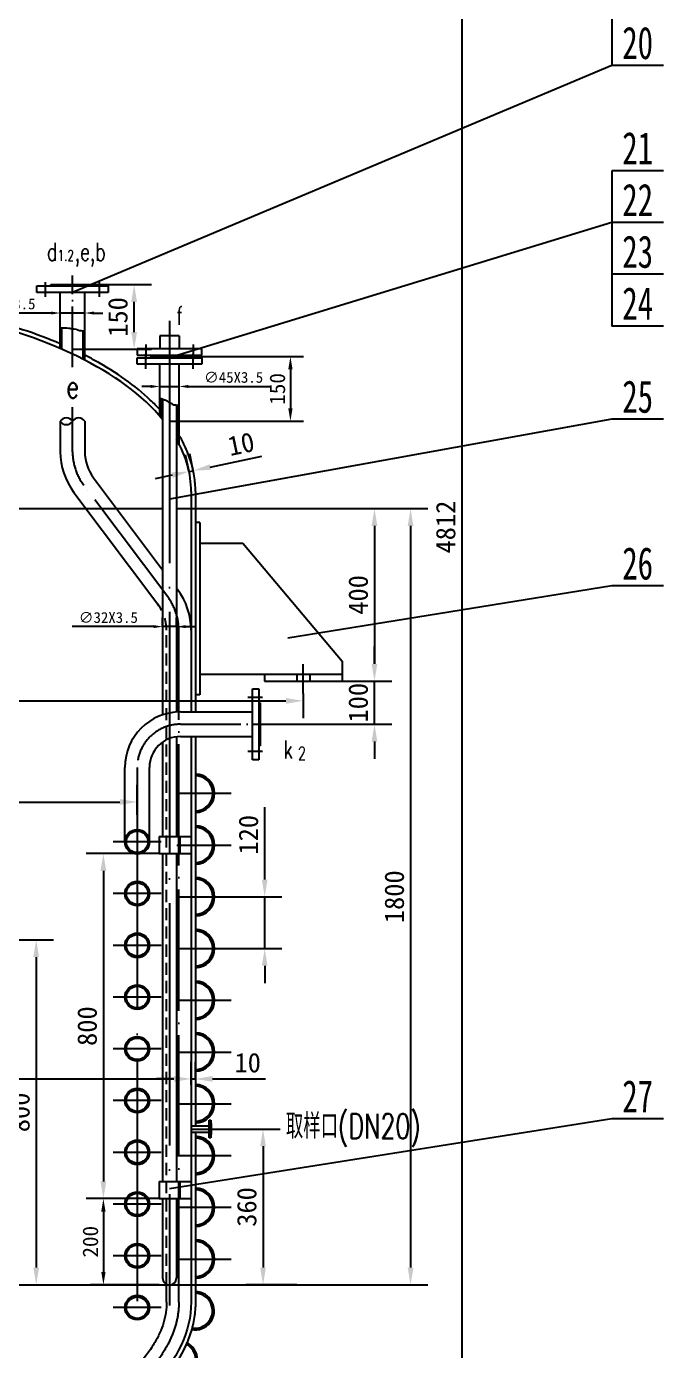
# Model space of a CAD drawing. Extents: x 0 to 8910, y 0 to 12615.
# Drawn here: x 3032 to 4510, y 6808 to 9878 of the extents above; entities that cross this region are included whole.
import ezdxf
from ezdxf.enums import TextEntityAlignment as Align

# ---------------------------------------------------------------- set-up
doc = ezdxf.new("R2010")
doc.units = 0
doc.header["$LTSCALE"] = 450
for name, pattern in [('CENTER1', [0.75, 0.625, -0.0625, 0, -0.0625]), ('CENTER2', [0.375, 0.3125, -0.03125, 0, -0.03125]), ('CENTER3', [0.375, 0.3125, -0.03125, 0, -0.03125]), ('CENTERX2', [1.5, 1.25, -0.125, 0, -0.125]), ('HIDDEN3', [0.09375, 0.0625, -0.03125])]:
    doc.linetypes.add(name, pattern=pattern)
doc.layers.get('0').update_dxf_attribs({"linetype": 'CONTINUOUS'})
doc.layers.get('DEFPOINTS').update_dxf_attribs({"linetype": 'CONTINUOUS'})
for name, color, linetype in [('A', 2, 'CONTINUOUS'), ('B', 7, 'CONTINUOUS'), ('C', 1, 'CENTERX2'), ('C1', 1, 'CENTER1'), ('C2', 1, 'CENTER2'), ('C3', 1, 'CENTER3'), ('E3', 3, 'HIDDEN3')]:
    doc.layers.add(name, color=color, linetype=linetype)
doc.styles.add('GB', font='ROMANS.SHX', dxfattribs={"bigfont": 'hzdx.shx'})
doc.styles.add('HZ', font='ROMANS.SHX', dxfattribs={"width": 0.7, "bigfont": 'hztxt.shx'})
doc.dimstyles.new('STANDARD_WS$0', dxfattribs={"dimtxt": 2.5, "dimasz": 2.5, "dimexe": 1.25, "dimexo": 0.625, "dimtad": 1, "dimdec": 4, "dimdsep": 46, "dimtxsty": 'Standard', "dimcen": 2.5, "dimadec": 0, "dimazin": 0, "dimtfac": 1, "dimtdec": 4, "dimtmove": 0, "dimatfit": 0, "dimfxl": 0, "dimtolj": 1, "dimtzin": 0, "dimarcsym": 0})

# ---------------------------------------------------------------- blocks, each defined once
blk = doc.blocks.new('*D0')
at = {"color": 0, "linetype": 'ByBlock'}
for p, q in [((1956, 7568.8), (1956, 7622.6)), ((3706, 7568.8), (3706, 7622.6)), ((1996, 7582.6), (3666, 7582.6))]:
    blk.add_line(p, q, dxfattribs=at)
for points in [[(1996, 7589.3), (1996, 7575.9), (1956, 7582.6)], [(3666, 7589.3), (3666, 7575.9), (3706, 7582.6)]]:
    blk.add_solid(points, dxfattribs=at)
at = {"layer": 'DEFPOINTS', "color": 0, "linetype": 'ByBlock'}
for p in [(1956, 7568.8), (3706, 7582.6), (3706, 7568.8)]:
    blk.add_point(p, dxfattribs=at)
at = {"color": 0, "linetype": 'ByBlock', "insert": (3007.7, 7620.1), "char_height": 45, "attachment_point": 5}
blk.add_mtext('\\A1;∅1750', dxfattribs=at)
blk = doc.blocks.new('*D1')
at = {"color": 0, "linetype": 'ByBlock'}
for p, q in [((3934.9, 7860.7), (4473.9, 7860.7)), ((4433.9, 7820.7), (4433.9, 6100.7)), ((3934.9, 6060.7), (4473.9, 6060.7))]:
    blk.add_line(p, q, dxfattribs=at)
for points in [[(4427.2, 7820.7), (4440.6, 7820.7), (4433.9, 7860.7)], [(4427.2, 6100.7), (4440.6, 6100.7), (4433.9, 6060.7)]]:
    blk.add_solid(points, dxfattribs=at)
at = {"layer": 'DEFPOINTS', "color": 0, "linetype": 'ByBlock'}
for p in [(3934.9, 7860.7), (3934.9, 6060.7), (4433.9, 6060.7)]:
    blk.add_point(p, dxfattribs=at)
at = {"color": 0, "linetype": 'ByBlock', "insert": (4396.4, 6960.7), "char_height": 45, "attachment_point": 5, "rotation": 90}
blk.add_mtext('\\A1;1800', dxfattribs=at)
blk = doc.blocks.new('A$C38DF3C4D')
at = {"layer": 'A'}
for p, q in [((0, 400), (0, 0)), ((10, 400), (0, 400)), ((10, 400), (10, 0)), ((10, 352), (110, 352)), ((110, 352), (340, 78)), ((340, 78), (340, 32)), ((10, 48), (340, 48)), ((160, 48), (160, 32)), ((160, 32), (340, 32)), ((235, 48), (235, 32)), ((265, 48), (265, 32)), ((10, 0), (0, 0))]:
    blk.add_line(p, q, dxfattribs=at)
at = {"layer": 'C2'}
blk.add_line((250, 3.1), (250, 71.7), dxfattribs=at)
blk = doc.blocks.new('*D5')
at = {"color": 0, "linetype": 'ByBlock'}
for p, q in [((3934.9, 7569), (4390.2, 7569)), ((4350.2, 7529), (4350.2, 7209)), ((4274.9, 7169), (4390.2, 7169))]:
    blk.add_line(p, q, dxfattribs=at)
for points in [[(4343.5, 7529), (4356.9, 7529), (4350.2, 7569)], [(4343.5, 7209), (4356.9, 7209), (4350.2, 7169)]]:
    blk.add_solid(points, dxfattribs=at)
at = {"layer": 'DEFPOINTS', "color": 0, "linetype": 'ByBlock'}
for p in [(3934.9, 7569), (4274.9, 7169), (4350.2, 7169)]:
    blk.add_point(p, dxfattribs=at)
at = {"color": 0, "linetype": 'ByBlock', "insert": (4312.7, 7369), "char_height": 45, "attachment_point": 5, "rotation": 90}
blk.add_mtext('\\A1;400', dxfattribs=at)
blk = doc.blocks.new('*D7')
at = {"color": 0, "linetype": 'ByBlock'}
for p, q in [((1696, 8015.1), (1696, 7958.3)), ((3966, 8015.1), (3966, 7958.3)), ((1736, 7998.3), (3926, 7998.3))]:
    blk.add_line(p, q, dxfattribs=at)
for points in [[(1736, 8004.9), (1736, 7991.6), (1696, 7998.3)], [(3926, 8004.9), (3926, 7991.6), (3966, 7998.3)]]:
    blk.add_solid(points, dxfattribs=at)
at = {"layer": 'DEFPOINTS', "color": 0, "linetype": 'ByBlock'}
for p in [(1696, 8015.1), (3966, 8015.1), (3966, 7998.3)]:
    blk.add_point(p, dxfattribs=at)
at = {"color": 0, "linetype": 'ByBlock', "insert": (3030.5, 8035.8), "char_height": 45, "attachment_point": 5}
blk.add_mtext('\\A1;∅2270', dxfattribs=at)
blk = doc.blocks.new('*D16')
at = {"color": 0, "linetype": 'ByBlock'}
for p, q in [((3110.6, 8885.3), (3110.6, 8906.3)), ((3167.6, 8885.3), (3167.6, 8906.3)), ((3089.6, 8885.3), (2900.6, 8885.3)), ((3167.6, 8885.3), (3110.6, 8885.3)), ((3188.6, 8885.3), (3209.6, 8885.3))]:
    blk.add_line(p, q, dxfattribs=at)
for points in [[(3089.6, 8888.8), (3089.6, 8881.8), (3110.6, 8885.3)], [(3188.6, 8888.8), (3188.6, 8881.8), (3167.6, 8885.3)]]:
    blk.add_solid(points, dxfattribs=at)
at = {"layer": 'DEFPOINTS', "color": 0, "linetype": 'ByBlock'}
for p in [(3110.6, 8885.3), (3167.6, 8885.3), (3167.6, 8885.3)]:
    blk.add_point(p, dxfattribs=at)
at = {"color": 0, "linetype": 'ByBlock', "insert": (2984.6, 8906.3), "char_height": 25.2, "attachment_point": 5}
blk.add_mtext('\\A1;∅57X3.5', dxfattribs=at)
blk = doc.blocks.new('*D20')
at = {"color": 0, "linetype": 'ByBlock'}
for p, q in [((3324.8, 7444), (3411.7, 7444)), ((3371.7, 7404), (3371.7, 6684)), ((3324.8, 6644), (3411.7, 6644))]:
    blk.add_line(p, q, dxfattribs=at)
for points in [[(3365, 7404), (3378.4, 7404), (3371.7, 7444)], [(3365, 6684), (3378.4, 6684), (3371.7, 6644)]]:
    blk.add_solid(points, dxfattribs=at)
at = {"layer": 'DEFPOINTS', "color": 0, "linetype": 'ByBlock'}
for p in [(3324.8, 7444), (3324.8, 6644), (3371.7, 6644)]:
    blk.add_point(p, dxfattribs=at)
at = {"color": 0, "linetype": 'ByBlock', "insert": (3334.2, 7044), "char_height": 45, "attachment_point": 5, "rotation": 90}
blk.add_mtext('\\A1;800', dxfattribs=at)
blk = doc.blocks.new('*D23')
at = {"color": 0, "linetype": 'ByBlock'}
for p, q in [((2081, 7733.6), (2081, 7803.7)), ((3581, 7733.6), (3581, 7803.7)), ((2121, 7763.7), (3541, 7763.7))]:
    blk.add_line(p, q, dxfattribs=at)
for points in [[(2121, 7770.4), (2121, 7757.1), (2081, 7763.7)], [(3541, 7770.4), (3541, 7757.1), (3581, 7763.7)]]:
    blk.add_solid(points, dxfattribs=at)
at = {"layer": 'DEFPOINTS', "color": 0, "linetype": 'ByBlock'}
for p in [(3581, 7763.7), (2081, 7733.6), (3581, 7733.6)]:
    blk.add_point(p, dxfattribs=at)
at = {"color": 0, "linetype": 'ByBlock', "insert": (3013.6, 7801.2), "char_height": 45, "attachment_point": 5}
blk.add_mtext('\\A1;∅1500', dxfattribs=at)
blk = doc.blocks.new('*D26')
at = {"color": 0, "linetype": 'ByBlock'}
for p, q in [((3706, 7121.5), (3706, 7161.5)), ((3716, 7121.5), (3716, 7161.5)), ((3666, 7121.5), (3626, 7121.5)), ((3706, 7121.5), (3716, 7121.5)), ((3756, 7121.5), (3878.5, 7121.5))]:
    blk.add_line(p, q, dxfattribs=at)
for points in [[(3666, 7128.2), (3666, 7114.9), (3706, 7121.5)], [(3756, 7128.2), (3756, 7114.9), (3716, 7121.5)]]:
    blk.add_solid(points, dxfattribs=at)
at = {"layer": 'DEFPOINTS', "color": 0, "linetype": 'ByBlock'}
for p in [(3706, 7121.5), (3716, 7121.5), (3716, 7121.5)]:
    blk.add_point(p, dxfattribs=at)
at = {"color": 0, "linetype": 'ByBlock', "insert": (3837.3, 7159), "char_height": 45, "attachment_point": 5}
blk.add_mtext('\\A1;10', dxfattribs=at)
blk = doc.blocks.new('*D27')
at = {"color": 0, "linetype": 'ByBlock'}
for p, q in [((2637.2, 10807.4), (4082.3, 10807.4)), ((4042.3, 10767.4), (4042.3, 6035)), ((2929.1, 5995), (4082.3, 5995))]:
    blk.add_line(p, q, dxfattribs=at)
for points in [[(4035.6, 10767.4), (4049, 10767.4), (4042.3, 10807.4)], [(4035.6, 6035), (4049, 6035), (4042.3, 5995)]]:
    blk.add_solid(points, dxfattribs=at)
at = {"layer": 'DEFPOINTS', "color": 0, "linetype": 'ByBlock'}
for p in [(2637.2, 10807.4), (2929.1, 5995), (4042.3, 5995)]:
    blk.add_point(p, dxfattribs=at)
at = {"color": 0, "linetype": 'ByBlock', "insert": (4004.8, 8401.2), "char_height": 45, "attachment_point": 5, "rotation": 90}
blk.add_mtext('\\A1;4812', dxfattribs=at)
blk = doc.blocks.new('*D32')
at = {"color": 0, "linetype": 'ByBlock'}
for p, q in [((3584.8, 7584), (3584.8, 7751.5)), ((3507.2, 7544), (3624.8, 7544)), ((3584.8, 7424), (3584.8, 7544)), ((3507.2, 7424), (3624.8, 7424)), ((3584.8, 7384), (3584.8, 7344))]:
    blk.add_line(p, q, dxfattribs=at)
for points in [[(3578.1, 7584), (3591.5, 7584), (3584.8, 7544)], [(3578.1, 7384), (3591.5, 7384), (3584.8, 7424)]]:
    blk.add_solid(points, dxfattribs=at)
at = {"layer": 'DEFPOINTS', "color": 0, "linetype": 'ByBlock'}
for p in [(3507.2, 7544), (3584.8, 7544), (3507.2, 7424)]:
    blk.add_point(p, dxfattribs=at)
at = {"color": 0, "linetype": 'ByBlock', "insert": (3547.3, 7687.7), "char_height": 45, "attachment_point": 5, "rotation": 90}
blk.add_mtext('\\A1;120', dxfattribs=at)
blk = doc.blocks.new('*D35')
at = {"color": 0, "linetype": 'ByBlock'}
for p, q in [((-1126, 8102), (-1126, 8123)), ((-1094, 8102), (-1094, 8123)), ((-1147, 8102), (-1336, 8102)), ((-1094, 8102), (-1126, 8102)), ((-1073, 8102), (-1052, 8102))]:
    blk.add_line(p, q, dxfattribs=at)
for points in [[(-1147, 8105.5), (-1147, 8098.5), (-1126, 8102)], [(-1073, 8105.5), (-1073, 8098.5), (-1094, 8102)]]:
    blk.add_solid(points, dxfattribs=at)
at = {"layer": 'DEFPOINTS', "color": 0, "linetype": 'ByBlock'}
for p in [(-1126, 8102), (-1126, 8102), (-1094, 8102)]:
    blk.add_point(p, dxfattribs=at)
at = {"color": 0, "linetype": 'ByBlock', "insert": (-1252, 8123), "char_height": 25.2, "attachment_point": 5}
blk.add_mtext('\\A1;∅32X3.5', dxfattribs=at)
blk = doc.blocks.new('*D36')
at = {"color": 0, "linetype": 'ByBlock'}
for p, q in [((3340.1, 6844), (3180.7, 6844)), ((3210.7, 6814), (3210.7, 6674)), ((3340.1, 6644), (3180.7, 6644))]:
    blk.add_line(p, q, dxfattribs=at)
for points in [[(3205.7, 6814), (3215.7, 6814), (3210.7, 6844)], [(3205.7, 6674), (3215.7, 6674), (3210.7, 6644)]]:
    blk.add_solid(points, dxfattribs=at)
at = {"layer": 'DEFPOINTS', "color": 0, "linetype": 'ByBlock'}
for p in [(3340.1, 6844), (3210.7, 6644), (3340.1, 6644)]:
    blk.add_point(p, dxfattribs=at)
at = {"color": 0, "linetype": 'ByBlock', "insert": (3180.7, 6744), "char_height": 36, "attachment_point": 5, "rotation": 90}
blk.add_mtext('\\A1;200', dxfattribs=at)
blk = doc.blocks.new('*D37')
at = {"color": 0, "linetype": 'ByBlock'}
for p, q in [((-1110, 8646.2), (-799.7, 8646.2)), ((-829.7, 8616.2), (-829.7, 8526.2)), ((-1110, 8496.2), (-799.7, 8496.2))]:
    blk.add_line(p, q, dxfattribs=at)
for points in [[(-834.7, 8616.2), (-824.7, 8616.2), (-829.7, 8646.2)], [(-834.7, 8526.2), (-824.7, 8526.2), (-829.7, 8496.2)]]:
    blk.add_solid(points, dxfattribs=at)
at = {"layer": 'DEFPOINTS', "color": 0, "linetype": 'ByBlock'}
for p in [(-1110, 8646.2), (-1110, 8496.2), (-829.7, 8496.2)]:
    blk.add_point(p, dxfattribs=at)
at = {"color": 0, "linetype": 'ByBlock', "insert": (-859.7, 8571.2), "char_height": 36, "attachment_point": 5, "rotation": 90}
blk.add_mtext('\\A1;150', dxfattribs=at)
blk = doc.blocks.new('*D38')
at = {"color": 0, "linetype": 'ByBlock'}
for p, q in [((-1132.5, 8576.8), (-1132.5, 8597.8)), ((-1087.5, 8576.8), (-1087.5, 8597.8)), ((-1153.5, 8576.8), (-1174.5, 8576.8)), ((-1132.5, 8576.8), (-1087.5, 8576.8)), ((-1066.5, 8576.8), (-877.5, 8576.8))]:
    blk.add_line(p, q, dxfattribs=at)
for points in [[(-1153.5, 8580.3), (-1153.5, 8573.3), (-1132.5, 8576.8)], [(-1066.5, 8580.3), (-1066.5, 8573.3), (-1087.5, 8576.8)]]:
    blk.add_solid(points, dxfattribs=at)
at = {"layer": 'DEFPOINTS', "color": 0, "linetype": 'ByBlock'}
for p in [(-1132.5, 8576.8), (-1087.5, 8576.8), (-1087.5, 8576.8)]:
    blk.add_point(p, dxfattribs=at)
at = {"color": 0, "linetype": 'ByBlock', "insert": (-961.5, 8597.8), "char_height": 25.2, "attachment_point": 5}
blk.add_mtext('\\A1;∅45X3.5', dxfattribs=at)
blk = doc.blocks.new('*D39')
at = {"color": 0, "linetype": 'ByBlock'}
for p, q in [((3340.1, 7644), (3170.7, 7644)), ((3210.7, 7604), (3210.7, 6884)), ((3340.1, 6844), (3170.7, 6844))]:
    blk.add_line(p, q, dxfattribs=at)
for points in [[(3204, 7604), (3217.3, 7604), (3210.7, 7644)], [(3204, 6884), (3217.3, 6884), (3210.7, 6844)]]:
    blk.add_solid(points, dxfattribs=at)
at = {"layer": 'DEFPOINTS', "color": 0, "linetype": 'ByBlock'}
for p in [(3340.1, 7644), (3210.7, 6844), (3340.1, 6844)]:
    blk.add_point(p, dxfattribs=at)
at = {"color": 0, "linetype": 'ByBlock', "insert": (3173.2, 7244), "char_height": 45, "attachment_point": 5, "rotation": 90}
blk.add_mtext('\\A1;800', dxfattribs=at)
blk = doc.blocks.new('*D40')
at = {"color": 0, "linetype": 'ByBlock'}
for p, q in [((3139.1, 8963.5), (3322, 8963.5)), ((3282, 8853.5), (3282, 8923.5)), ((3139.1, 8813.5), (3322, 8813.5))]:
    blk.add_line(p, q, dxfattribs=at)
for points in [[(3275.3, 8923.5), (3288.7, 8923.5), (3282, 8963.5)], [(3275.3, 8853.5), (3288.7, 8853.5), (3282, 8813.5)]]:
    blk.add_solid(points, dxfattribs=at)
at = {"layer": 'DEFPOINTS', "color": 0, "linetype": 'ByBlock'}
for p in [(3139.1, 8963.5), (3282, 8963.5), (3139.1, 8813.5)]:
    blk.add_point(p, dxfattribs=at)
at = {"color": 0, "linetype": 'ByBlock', "insert": (3244.5, 8888.5), "char_height": 45, "attachment_point": 5, "rotation": 90}
blk.add_mtext('\\A1;150', dxfattribs=at)
blk = doc.blocks.new('*D41')
at = {"color": 0, "linetype": 'ByBlock'}
for p, q in [((3409.3, 8530), (3401, 8569.1)), ((3419.1, 8532), (3410.8, 8571.2)), ((3458.2, 8540.3), (3578.1, 8565.6)), ((3370.2, 8521.7), (3331, 8513.4)), ((3409.3, 8530), (3419.1, 8532))]:
    blk.add_line(p, q, dxfattribs=at)
for points in [[(3456.8, 8546.8), (3459.6, 8533.8), (3419.1, 8532)], [(3368.8, 8528.2), (3371.5, 8515.2), (3409.3, 8530)]]:
    blk.add_solid(points, dxfattribs=at)
at = {"layer": 'DEFPOINTS', "color": 0, "linetype": 'ByBlock'}
for p in [(3409.3, 8530), (3419.1, 8532), (3419.1, 8532)]:
    blk.add_point(p, dxfattribs=at)
at = {"color": 0, "linetype": 'ByBlock', "insert": (3530, 8593.8), "char_height": 45, "attachment_point": 5, "rotation": 11.9341}
blk.add_mtext('\\A1;10', dxfattribs=at)
blk = doc.blocks.new('*D43')
at = {"color": 0, "linetype": 'ByBlock'}
for p, q in [((3839.4, 8084), (3839.4, 8124)), ((3764.1, 8044), (3879.4, 8044)), ((3839.4, 7944), (3839.4, 8044)), ((3595.3, 7944), (3879.4, 7944)), ((3839.4, 7904), (3839.4, 7864))]:
    blk.add_line(p, q, dxfattribs=at)
for points in [[(3832.8, 8084), (3846.1, 8084), (3839.4, 8044)], [(3832.8, 7904), (3846.1, 7904), (3839.4, 7944)]]:
    blk.add_solid(points, dxfattribs=at)
at = {"layer": 'DEFPOINTS', "color": 0, "linetype": 'ByBlock'}
for p in [(3764.1, 8044), (3839.4, 8044), (3595.3, 7944)]:
    blk.add_point(p, dxfattribs=at)
at = {"color": 0, "linetype": 'ByBlock', "insert": (3801.9, 7994), "char_height": 45, "attachment_point": 5, "rotation": 90}
blk.add_mtext('\\A1;100', dxfattribs=at)
blk = doc.blocks.new('*D45')
at = {"layer": 'B', "color": 0, "lineweight": -2}
for p, q in [((3443.9, 7005.4), (3620.9, 7005.4)), ((3580.9, 6965.4), (3580.9, 6684)), ((3659.6, 6644), (3540.9, 6644))]:
    blk.add_line(p, q, dxfattribs=at)
at = {"layer": 'B', "color": 0}
for points in [[(3574.3, 6965.4), (3587.6, 6965.4), (3580.9, 7005.4)], [(3574.3, 6684), (3587.6, 6684), (3580.9, 6644)]]:
    blk.add_solid(points, dxfattribs=at)
at = {"layer": 'DEFPOINTS', "color": 0}
for p in [(3443.9, 7005.4), (3580.9, 6644), (3659.6, 6644)]:
    blk.add_point(p, dxfattribs=at)
at = {"layer": 'B', "color": 0, "insert": (3543.4, 6824.7), "char_height": 45, "attachment_point": 5, "rotation": 90}
blk.add_mtext('\\A1;360', dxfattribs=at)

msp = doc.modelspace()

# ---------------------------------------------------------------- linework, layer by layer
at = {"layer": 'A'}
for p, q in [((3056.63824, 9261.42993), (3056.63824, 9276.42993)), ((3056.63824, 9276.42993), (3221.63824, 9276.42993)), ((3089.13824, 9276.42993), (3089.13824, 9279.42993)), ((3089.13824, 9279.42993), (3189.13824, 9279.42993)), ((3189.13824, 9279.42993), (3189.13824, 9276.42993)), ((3221.63824, 9276.42993), (3221.63824, 9261.42993)), ((3221.63824, 9261.42993), (3056.63824, 9261.42993)), ((3110.63824, 9131.23629), (3110.63824, 9261.42993)), ((3167.63824, 9104.33597), (3167.63824, 9261.42993)), ((3114.13824, 9129.71876), (3114.13824, 9179.46056)), ((3164.13824, 9106.13233), (3164.13824, 9172.40745)), ((3341.63824, 9160.58034), (3341.63824, 9130.58034)), ((3386.63824, 9160.58034), (3341.63824, 9160.58034)), ((3386.63824, 9160.58034), (3386.63824, 9130.58034)), ((3439.13824, 9130.58034), (3289.13824, 9130.58034)), ((3289.13824, 9130.58034), (3289.13824, 9115.58034)), ((3439.13824, 9115.58034), (3439.13824, 9130.58034)), ((3289.13824, 9115.58034), (3439.13824, 9115.58034)), ((3289.13824, 9109.58034), (3439.13824, 9109.58034)), ((3289.13824, 9094.58034), (3289.13824, 9109.58034)), ((3439.13824, 9094.58034), (3289.13824, 9094.58034)), ((3321.63824, 9115.58034), (3321.63824, 9112.58034)), ((3321.63824, 9112.58034), (3406.63824, 9112.58034)), ((3321.63824, 9112.58034), (3406.63824, 9112.58034)), ((3321.63824, 9109.58034), (3321.63824, 9112.58034)), ((3341.63824, 8974.31551), (3341.63824, 9094.58034)), ((3386.63824, 8908.76792), (3386.63824, 9094.58034)), ((3406.63824, 9112.58034), (3406.63824, 9115.58034)), ((3406.63824, 9112.58034), (3406.63824, 9109.58034)), ((3439.13824, 9109.58034), (3439.13824, 9094.58034)), ((3345.13824, 8970.2319), (3345.13824, 9015.48949)), ((3348.13824, 9014.12016), (3348.13824, 8281.72973)), ((3380.13824, 9000.16206), (3380.13824, 8288.13055)), ((3383.13824, 8915.36816), (3383.13824, 8999.8791)), ((3110.63824, 8962.64093), (3110.63824, 8891.79971)), ((3167.63824, 8962.64093), (3167.63824, 8891.79971)), ((3187.71441, 8831.69829), (3348.13824, 8618.36411)), ((3142.15783, 8797.44048), (3337.06208, 8538.25369)), ((3414.13824, 8799.94611), (3414.13824, 8288.44611)), ((3424.13824, 8799.94611), (3424.13824, 8288.44611)), ((2579.13824, 8759.94611), (3348.13824, 8759.94611)), ((3380.13824, 8759.94611), (3424.13824, 8759.94611)), ((3380.13824, 8575.81), (3382.61866, 8572.5115)), ((3556.13824, 8177.44611), (3556.13824, 8342.44611)), ((3556.13824, 8342.44611), (3571.13824, 8342.44611)), ((3571.13824, 8342.44611), (3571.13824, 8177.44611)), ((3571.13824, 8309.94611), (3574.13824, 8309.94611)), ((3574.13824, 8309.94611), (3574.13824, 8209.94611)), ((3389.13824, 8288.44611), (3556.13824, 8288.44611)), ((3380.13824, 8230.87741), (3380.13824, 7999.94611)), ((3389.13824, 8231.44611), (3556.13824, 8231.44611)), ((3414.13824, 8231.44611), (3414.13824, 6919.94611)), ((3424.13824, 8231.44611), (3424.13824, 7328.46946)), ((3348.13824, 8218.52298), (3348.13824, 7999.94611)), ((3574.13824, 8209.94611), (3571.13824, 8209.94611)), ((3571.13824, 8177.44611), (3556.13824, 8177.44611)), ((3260.63824, 7987.25287), (3260.63824, 8159.94611)), ((3317.63824, 7987.25287), (3317.63824, 8159.94611)), ((3340.13824, 7999.94611), (3414.13824, 7999.94611)), ((3340.13824, 7999.94611), (3340.13824, 7959.94611)), ((3388.13824, 7999.94611), (3388.13824, 7959.94611)), ((3340.13824, 7959.94611), (3414.13824, 7959.94611)), ((3348.13824, 7959.94611), (3348.13824, 7199.94611)), ((3380.13824, 7959.94611), (3380.13824, 7199.94611)), ((3456.17783, 7341.96946), (3459.92783, 7341.96946)), ((3456.17783, 7300.71946), (3456.17783, 7341.96946)), ((3459.92783, 7341.96946), (3459.92783, 7300.71946)), ((3414.42783, 7328.46946), (3456.17783, 7328.46946)), ((3414.42783, 7314.21946), (3456.17783, 7314.21946)), ((3424.13824, 7314.21946), (3424.13824, 6919.94611)), ((3459.92783, 7333.84446), (3460.67783, 7333.84446)), ((3460.67783, 7308.84446), (3459.92783, 7308.84446)), ((3460.67783, 7333.84446), (3460.67783, 7308.84446)), ((3459.92783, 7300.71946), (3456.17783, 7300.71946)), ((3340.13824, 7199.94611), (3414.13824, 7199.94611)), ((3340.13824, 7199.94611), (3340.13824, 7159.94611)), ((3388.13824, 7199.94611), (3388.13824, 7159.94611)), ((3340.13824, 7159.94611), (3414.13824, 7159.94611)), ((3348.13824, 7159.94611), (3348.13824, 6975.94611)), ((3380.13824, 7159.94611), (3380.13824, 6975.94611)), ((2964.13824, 6959.94611), (3424.13824, 6959.94611)), ((3357.13824, 6919.94611), (3357.13824, 6961.55861))]:
    msp.add_line(p, q, dxfattribs=at)
for centre, radius in [((3289.13824, 7987.25287), 28.5), ((3289.13824, 7987.25287), 25), ((3289.13824, 7867.25287), 28.5), ((3289.13824, 7867.25287), 25), ((3289.13824, 7747.25287), 28.5), ((3289.13824, 7747.25287), 25), ((3289.13824, 7627.25287), 28.5), ((3289.13824, 7627.25287), 25), ((3289.13824, 7507.25287), 28.5), ((3289.13824, 7507.25287), 25), ((3289.13824, 7387.25287), 28.5), ((3289.13824, 7387.25287), 25), ((3289.13824, 7267.25287), 28.5), ((3289.13824, 7267.25287), 25), ((3289.13824, 7147.25287), 28.5), ((3289.13824, 7147.25287), 25), ((3289.13824, 7027.25287), 28.5), ((3289.13824, 7027.25287), 25), ((3289.13824, 6907.25287), 28.5), ((3289.13824, 6907.25287), 25)]:
    msp.add_circle(centre, radius, dxfattribs=at)
for centre, radius, start, end in [((3124.88824, 8953.53262), 16.91224, 32.58588027, 147.41411973), ((3153.38824, 8953.53262), 16.91224, 32.58588027, 147.41411973), ((3124.88824, 8971.74924), 16.91224, 212.58588027, 327.41411973), ((3267.63824, 8891.79971), 157, 180, 216.9425708), ((3267.63824, 8891.79971), 100, 180, 216.9425708), ((3257.13824, 8478.15227), 157, 0, 36.9425708), ((3257.13824, 8478.15227), 100, 26.90152192, 36.9425708), ((3389.13824, 8159.94611), 128.5, 90, 180), ((3389.13824, 8159.94611), 71.5, 90, 180), ((3424.13824, 8099.94611), 44.5, 270, 90), ((3424.13824, 8099.94611), 40.5, 270, 90), ((3424.13824, 7979.94611), 44.5, 270, 90), ((3424.13824, 7979.94611), 40.5, 270, 90), ((3424.13824, 7859.94611), 44.5, 270, 90), ((3424.13824, 7859.94611), 40.5, 270, 90), ((3424.13824, 7739.94611), 44.5, 270, 90), ((3424.13824, 7739.94611), 40.5, 270, 90), ((3424.13824, 7619.94611), 44.5, 270, 90), ((3424.13824, 7619.94611), 40.5, 270, 90), ((3424.13824, 7499.94611), 44.5, 270, 90), ((3424.13824, 7499.94611), 40.5, 270, 90), ((3424.13824, 7379.94611), 44.5, 270, 90), ((3424.13824, 7379.94611), 40.5, 270, 90), ((3424.13824, 7259.94611), 44.5, 270, 90), ((3424.13824, 7259.94611), 40.5, 270, 90), ((3424.13824, 7139.94611), 44.5, 270, 90), ((3424.13824, 7139.94611), 40.5, 270, 90), ((3424.13824, 7019.94611), 44.5, 270, 90), ((3424.13824, 7019.94611), 40.5, 270, 90), ((3364.13824, 6975.94611), 16, 180, 0), ((3423.26355, 6899.9493), 44.5, 259.56381558, 88.87371438), ((3423.26355, 6899.9493), 40.5, 260.04293051, 88.76245977), ((3384.2272, 6786.47611), 44.5, 234.70204994, 62.71947783), ((3384.2272, 6786.47611), 40.5, 235.02483939, 62.31900464)]:
    msp.add_arc(centre, radius, start, end, dxfattribs=at)
for start_param, end_param in [(3.5324797595, 4.3463235159), (3.1415926536, 3.4212761521)]:
    msp.add_ellipse((2539.13824, 8799.94611), major_axis=(-875, 0), ratio=0.5, start_param=start_param, end_param=end_param, dxfattribs=at)
at = {"layer": 'A', "extrusion": (0, 0, -1)}
msp.add_ellipse((2539.13824, 6919.94611), major_axis=(-875, 0), ratio=0.5, start_param=3.1415926536, end_param=4.9683165315, dxfattribs=at)
at = {"layer": 'A'}
for points, knots in [([(3110.63824, 9142.11646), (3082.92214, 9153.92757), (3053.77223, 9164.86949), (2992.56211, 9185.018), (2960.46357, 9194.19445), (2895.47335, 9210.15919), (2862.65481, 9217.02296), (2829.13825, 9222.87081)], [4.00656329853, 4.00656329853, 4.00656329853, 4.00656329853, 4.13017383853, 4.13017383853, 4.25572827822, 4.25572827822, 4.37665286668, 4.37665286668, 4.37665286668, 4.37665286668]), ([(3341.63824, 8989.3198), (3334.68113, 8996.89322), (3327.31197, 9004.35846), (3302.05876, 9028.23965), (3282.54875, 9044.17549), (3239.79168, 9074.6389), (3216.54446, 9089.16642), (3183.78308, 9107.1976), (3175.79063, 9111.42577), (3167.63824, 9115.57192)], [3.57216556445, 3.57216556445, 3.57216556445, 3.57216556445, 3.62795607979, 3.62795607979, 3.75351051947, 3.75351051947, 3.87906495916, 3.87906495916, 3.91847150194, 3.91847150194, 3.91847150194, 3.91847150194]), ([(3424.13824, 8799.94611), (3424.13824, 8811.90488), (3423.19944, 8823.86349), (3419.45656, 8847.67939), (3416.65269, 8859.53646), (3409.21396, 8883.05663), (3404.57935, 8894.71969), (3395.31931, 8914.03616), (3391.17777, 8921.76362), (3386.63824, 8929.41834)], [3.14159265359, 3.14159265359, 3.14159265359, 3.14159265359, 3.22001083586, 3.22001083586, 3.29842901814, 3.29842901814, 3.37684720041, 3.37684720041, 3.42984655948, 3.42984655948, 3.42984655948, 3.42984655948]), ([(3424.13824, 6919.94611), (3424.13824, 6907.98733), (3423.19944, 6896.02873), (3419.45656, 6872.21282), (3416.65269, 6860.35575), (3409.21396, 6836.83559), (3404.57935, 6825.17252), (3390.20689, 6795.19152), (3379.07548, 6777.08856), (3352.48546, 6741.85382), (3337.02696, 6724.72092), (3302.05876, 6691.65257), (3282.54875, 6675.71672), (3239.79168, 6645.25331), (3216.54446, 6630.72579), (3166.67404, 6603.27817), (3140.05087, 6590.35823), (3083.83866, 6566.30902), (3054.24977, 6555.17992), (2992.56211, 6534.87422), (2960.46357, 6525.69777), (2894.25258, 6509.43315), (2860.14039, 6502.34508), (2790.43048, 6490.3633), (2754.83306, 6485.46965), (2682.7051, 6477.95043), (2646.17487, 6475.32491), (2572.74881, 6472.38168), (2535.8533, 6472.06399), (2462.27014, 6473.74127), (2425.58281, 6475.73622), (2365.20395, 6480.953), (2341.29479, 6483.53582), (2317.63824, 6486.61149)], [3.1415926536, 3.1415926536, 3.1415926536, 3.1415926536, 3.2200108359, 3.2200108359, 3.2984290181, 3.2984290181, 3.3768472004, 3.3768472004, 3.5024016401, 3.5024016401, 3.6279560798, 3.6279560798, 3.7535105194, 3.7535105194, 3.8790649591, 3.8790649591, 4.0046193988, 4.0046193988, 4.1301738385, 4.1301738385, 4.2557282782, 4.2557282782, 4.3812827178, 4.3812827178, 4.5068371575, 4.5068371575, 4.6323915972, 4.6323915972, 4.7579460369, 4.7579460369, 4.8835004765, 4.8835004765, 4.9667938164, 4.9667938164, 4.9667938164, 4.9667938164]), ([(3357.13824, 6919.94611), (3357.13824, 6912.04105), (3356.56187, 6904.14169), (3354.22781, 6888.24906), (3352.47035, 6880.25532), (3347.71005, 6864.13236), (3344.7056, 6855.99909), (3337.37154, 6839.5888), (3333.0419, 6831.3133), (3322.99211, 6814.66511), (3317.27073, 6806.29109), (3303.92621, 6788.90298), (3296.1899, 6779.88536), (3279.0679, 6761.9402), (3269.6823, 6753.01445), (3249.29019, 6735.36569), (3238.28678, 6726.64556), (3214.71827, 6709.51715), (3202.15631, 6701.11005), (3175.55378, 6684.70725), (3161.51358, 6676.71061), (3125.11032, 6657.5634), (3101.93948, 6646.7015), (3052.95817, 6626.28829), (3027.14876, 6616.73613), (2973.27659, 6599.12788), (2945.21729, 6591.07083), (2887.26358, 6576.60178), (2857.371, 6570.18765), (2796.19384, 6559.11687), (2764.90744, 6554.4582), (2719.66643, 6549.12794), (2706.09309, 6547.70426), (2692.45299, 6546.44784)], [3.1415926536, 3.1415926536, 3.1415926536, 3.1415926536, 3.214874124, 3.214874124, 3.2881555944, 3.2881555944, 3.3614370648, 3.3614370648, 3.4347185351, 3.4347185351, 3.5080000055, 3.5080000055, 3.586735555, 3.586735555, 3.6654711046, 3.6654711046, 3.7442066541, 3.7442066541, 3.8229422036, 3.8229422036, 3.9016777531, 3.9016777531, 4.017536868, 4.017536868, 4.1333959829, 4.1333959829, 4.2492550978, 4.2492550978, 4.3651142127, 4.3651142127, 4.4809733276, 4.4809733276, 4.5301902965, 4.5301902965, 4.5301902965, 4.5301902965])]:
    msp.add_open_spline(points, degree=3, knots=knots, dxfattribs=at)
at = {"layer": 'B'}
for p, q in [((4389.85745, 9907.46245), (4389.85745, 9787.46245)), ((4389.85745, 9787.46245), (3139.13824, 9261.42993)), ((4509.85745, 9787.46245), (4389.85745, 9787.46245)), ((4509.85745, 9543.32653), (4389.85745, 9543.32653)), ((4389.85745, 9543.32653), (4389.85745, 9423.32653)), ((4389.85745, 9423.32653), (3364.13824, 9109.58034)), ((4389.85745, 9423.32653), (4389.85745, 9303.32653)), ((4509.85745, 9423.32653), (4389.85745, 9423.32653)), ((4509.85745, 9303.32653), (4389.85745, 9303.32653)), ((4389.85745, 9303.32653), (4389.85745, 9183.32653)), ((4509.85745, 9183.32653), (4389.85745, 9183.32653)), ((3110.63824, 9178.65021), (3111.71264, 9178.65021)), ((3111.71264, 9178.65021), (3113.33497, 9179.46056)), ((3113.33497, 9179.46056), (3125.50243, 9179.46056)), ((3125.50243, 9179.46056), (3130.36942, 9178.65021)), ((3130.36942, 9178.65021), (3133.61408, 9178.65021)), ((3133.61408, 9178.65021), (3134.42525, 9177.83986)), ((3134.42525, 9177.83986), (3139.29223, 9177.83986)), ((3139.29223, 9177.83986), (3140.10339, 9177.02951)), ((3140.10339, 9177.02951), (3142.53689, 9177.02951)), ((3142.53689, 9177.02951), (3147.40388, 9176.21915)), ((3147.40388, 9176.21915), (3148.21504, 9176.21915)), ((3148.21504, 9176.21915), (3149.0262, 9175.4088)), ((3149.0262, 9175.4088), (3149.83737, 9175.4088)), ((3149.83737, 9175.4088), (3150.64854, 9174.59845)), ((3150.64854, 9174.59845), (3152.27086, 9174.59845)), ((3152.27086, 9174.59845), (3153.08202, 9173.7881)), ((3153.08202, 9173.7881), (3153.89319, 9173.7881)), ((3153.89319, 9173.7881), (3154.70436, 9172.97775)), ((3154.70436, 9172.97775), (3159.57134, 9172.97775)), ((3159.57134, 9172.97775), (3166.06066, 9172.16739)), ((3166.06066, 9172.16739), (3167.63824, 9172.16739)), ((3341.63824, 9016.29985), (3342.15218, 9016.29985)), ((3342.15218, 9016.29985), (3342.96335, 9015.48949)), ((3342.96335, 9015.48949), (3345.39683, 9015.48949)), ((3345.39683, 9015.48949), (3346.208, 9014.67914)), ((3346.208, 9014.67914), (3347.01917, 9014.67914)), ((3347.01917, 9014.67914), (3348.64149, 9013.86879)), ((3348.64149, 9013.86879), (3350.26382, 9013.86879)), ((3350.26382, 9013.86879), (3351.07499, 9013.05844)), ((3351.07499, 9013.05844), (3352.69731, 9012.24809)), ((3352.69731, 9012.24809), (3353.50848, 9012.24809)), ((3353.50848, 9012.24809), (3355.13081, 9011.43773)), ((3355.13081, 9011.43773), (3355.94197, 9010.62738)), ((3355.94197, 9010.62738), (3356.75314, 9010.62738)), ((3356.75314, 9010.62738), (3358.37547, 9009.81703)), ((3358.37547, 9009.81703), (3359.18663, 9009.00667)), ((3359.18663, 9009.00667), (3359.9978, 9008.19633)), ((3359.9978, 9008.19633), (3360.80896, 9007.38597)), ((3360.80896, 9007.38597), (3362.43129, 9007.38597)), ((3362.43129, 9007.38597), (3364.05362, 9006.57562)), ((3364.05362, 9006.57562), (3365.67595, 9004.95491)), ((3365.67595, 9004.95491), (3366.48711, 9004.14456)), ((3366.48711, 9004.14456), (3368.10944, 9004.14456)), ((3368.10944, 9004.14456), (3369.73177, 9003.33421)), ((3369.73177, 9003.33421), (3370.54294, 9002.52386)), ((3370.54294, 9002.52386), (3373.78759, 9000.90315)), ((3373.78759, 9000.90315), (3378.65458, 9000.90315)), ((3378.65458, 9000.90315), (3380.2769, 9000.0928)), ((3380.2769, 9000.0928), (3382.7104, 9000.0928)), ((3382.7104, 9000.0928), (3384.33272, 8999.28245)), ((3384.33272, 8999.28245), (3386.63824, 8999.28245)), ((4389.85745, 8967.33237), (3364.13824, 8781.75072)), ((4509.85745, 8967.33237), (4389.85745, 8967.33237)), ((4389.85745, 8580.54247), (3638.62211, 8459.6229)), ((4509.85745, 8580.54247), (4389.85745, 8580.54247)), ((4389.85745, 7344.71684), (3364.13824, 7182.78542)), ((4509.85745, 7344.71684), (4389.85745, 7344.71684))]:
    msp.add_line(p, q, dxfattribs=at)
at = {"layer": 'C'}
for p, q in [((3364.13824, 9195.63631), (3364.13824, 6912.47559)), ((3289.13824, 8159.94611), (3289.13824, 6817.90679))]:
    msp.add_line(p, q, dxfattribs=at)
msp.add_open_spline([(3385.63824, 6919.94611), (3385.63824, 6907.9116), (3384.49871, 6895.87597), (3379.91132, 6871.77497), (3376.46189, 6859.70835), (3367.18956, 6835.57171), (3361.36512, 6823.50208), (3347.29437, 6799.45765), (3339.04748, 6787.48392), (3320.13378, 6763.7752), (3309.46709, 6752.04107), (3285.77095, 6728.96976), (3272.74184, 6717.63302), (3244.42396, 6695.50935), (3229.13551, 6684.72257), (3196.43701, 6663.83809), (3179.0272, 6653.74041), (3142.25053, 6634.35759), (3122.88382, 6625.07244), (3082.37867, 6607.42258), (3061.24032, 6599.05786), (3009.17974, 6580.39777), (2977.55852, 6570.55426), (2911.91531, 6552.98363), (2877.89368, 6545.25645), (2808.05582, 6532.06979), (2772.23994, 6526.61027), (2702.69214, 6518.44456), (2669.05931, 6515.53632), (2635.1918, 6513.63437)], degree=3, knots=[3.1415926536, 3.1415926536, 3.1415926536, 3.1415926536, 3.2364770545, 3.2364770545, 3.3313614555, 3.3313614555, 3.4262458565, 3.4262458565, 3.5211302574, 3.5211302574, 3.6160146584, 3.6160146584, 3.7108990593, 3.7108990593, 3.8057834603, 3.8057834603, 3.9006678612, 3.9006678612, 3.9955522622, 3.9955522622, 4.0904366631, 4.0904366631, 4.220872702, 4.220872702, 4.3513087408, 4.3513087408, 4.4817447797, 4.4817447797, 4.6005544415, 4.6005544415, 4.6005544415, 4.6005544415], dxfattribs=at)
at = {"layer": 'C1'}
for p, q in [((3139.13824, 8891.79971), (3139.13824, 8995.46278)), ((3359.84037, 8555.3826), (3164.93612, 8814.56938)), ((3385.63824, 6919.94611), (3385.63824, 8478.15227)), ((3344.56332, 7987.25287), (3233.71316, 7987.25287)), ((3344.56332, 7867.25287), (3233.71316, 7867.25287)), ((3344.56332, 7747.25287), (3233.71316, 7747.25287)), ((3344.56332, 7627.25287), (3233.71316, 7627.25287)), ((3344.56332, 7507.25287), (3233.71316, 7507.25287)), ((3344.56332, 7387.25287), (3233.71316, 7387.25287)), ((3344.56332, 7267.25287), (3233.71316, 7267.25287)), ((3344.56332, 7147.25287), (3233.71316, 7147.25287)), ((3344.56332, 7027.25287), (3233.71316, 7027.25287)), ((3344.56332, 6907.25287), (3233.71316, 6907.25287))]:
    msp.add_line(p, q, dxfattribs=at)
for centre, start, end in [((3267.63824, 8891.79971), 180, 216.9425708), ((3257.13824, 8478.15227), 0, 36.9425708)]:
    msp.add_arc(centre, 128.5, start, end, dxfattribs=at)
at = {"layer": 'C2'}
for p, q in [((3380.91637, 8099.94611), (3507.18316, 8099.94611)), ((3380.91637, 7979.94611), (3507.18316, 7979.94611)), ((3380.91637, 7859.94611), (3507.18316, 7859.94611)), ((3380.91637, 7739.94611), (3507.18316, 7739.94611)), ((3380.91637, 7619.94611), (3507.18316, 7619.94611)), ((3380.91637, 7499.94611), (3507.18316, 7499.94611)), ((3380.91637, 7379.94611), (3507.18316, 7379.94611)), ((3380.91637, 7259.94611), (3507.18316, 7259.94611)), ((3380.91637, 7139.94611), (3507.18316, 7139.94611)), ((3380.91637, 7019.94611), (3507.18316, 7019.94611))]:
    msp.add_line(p, q, dxfattribs=at)
at = {"layer": 'C3'}
for p, q in [((3076.63824, 9251.24291), (3076.63824, 9284.82019)), ((3139.13824, 9088.122), (3139.13824, 9300.5907)), ((3201.63824, 9251.24291), (3201.63824, 9284.82019)), ((3309.13824, 9140.82806), (3309.13824, 9106.13793)), ((3309.13824, 9084.33262), (3309.13824, 9119.02276)), ((3419.13824, 9140.82806), (3419.13824, 9106.13793)), ((3419.13824, 9084.33262), (3419.13824, 9119.02276)), ((3545.95122, 8322.44611), (3579.5285, 8322.44611)), ((3389.13824, 8259.94611), (3595.29902, 8259.94611)), ((3545.95122, 8197.44611), (3579.5285, 8197.44611)), ((3414.42783, 7321.34446), (3465.96802, 7321.34446)), ((3453.63107, 7336.96946), (3462.02539, 7336.96946)), ((3453.63107, 7305.71946), (3462.02539, 7305.71946))]:
    msp.add_line(p, q, dxfattribs=at)
msp.add_arc((3389.13824, 8159.94611), 100, 90, 180, dxfattribs=at)
at = {"layer": 'E3'}
msp.add_line((3357.13824, 6961.55861), (3357.13824, 8478.15227), dxfattribs=at)
msp.add_arc((3257.13824, 8478.15227), 100, 0, 24.49464847, dxfattribs=at)

# ---------------------------------------------------------------- block references
at = {"layer": 'A'}
msp.add_blockref('A$C38DF3C4D', (3424.13824, 8327.94611), dxfattribs=at)

# ---------------------------------------------------------------- texts
at = {"layer": 'A', "width": 0.7}
for s, p in [('20', (4449.85745, 9802.46245)), ('21', (4449.85745, 9558.32653)), ('22', (4449.85745, 9438.32653)), ('23', (4449.85745, 9318.32653)), ('24', (4449.85745, 9198.32653)), ('25', (4449.85745, 8982.33237)), ('26', (4449.85745, 8595.54247)), ('27', (4449.85745, 7359.71684))]:
    msp.add_text(s, height=75, dxfattribs=at).set_placement(p, align=Align.CENTER)
at = {"layer": 'B', "style": 'GB', "width": 0.7}
for s, height, p in [('d  ,e,b', 42, (3147.96719, 9334.54421)), ('1.2', 25, (3123.51393, 9334.54421)), ('f', 42, (3387.8371, 9186.43959)), ('e', 52.5, (3139.34581, 9016.39319)), ('k', 42, (3639.61691, 8180.25949)), ('2', 30, (3671.21948, 8177.76879))]:
    msp.add_text(s, height=height, dxfattribs=at).set_placement(p, align=Align.CENTER)
at = {"layer": 'B', "style": 'HZ', "width": 0.7}
msp.add_text('取样口(DN20)', height=57.6, dxfattribs=at).set_placement((3633.90438, 7299.24006))

# ---------------------------------------------------------------- dimensions: what is measured, and where the dimension line sits
at = {"layer": 'B'}
for base, p1, p2, override, picture, middle, set_off in [((4042.28334, 6310.97041), (2637.20481, 11123.30909), (2929.13824, 6310.97041), {"dimtxt": 45, "dimasz": 40, "dimexe": 40, "dimexo": 0, "dimgap": 15, "dimdec": 0, "dimcen": 37.5}, '*D27', (4004.78334, 8717.13975), (0, 315.94742)), ((3282.0023, 9279.42993), (3139.13824, 9129.42998), (3139.13824, 9279.42993), {"dimtxt": 45, "dimasz": 40, "dimexe": 40, "dimexo": 0, "dimgap": 15, "dimdec": 0, "dimcen": 37.5}, '*D40', (3244.5023, 9204.42995), (0, 315.94742)), ((3644.4733, 8962.58034), (3364.13824, 9112.58034), (3364.13824, 8962.58034), {"dimtxt": 36, "dimasz": 30, "dimexe": 30, "dimexo": 0, "dimgap": 12, "dimdec": 0, "dimcen": 30}, '*D37', (3614.4733, 9037.58034), (4474.13417, 466.36241)), ((3923.12483, 6959.94611), (3424.13824, 8759.94611), (3424.13824, 6959.94611), {"dimtxt": 45, "dimasz": 40, "dimexe": 40, "dimexo": 0, "dimgap": 15, "dimcen": 37.5}, '*D1', (3885.62483, 7859.94611), (-510.78249, 899.26545)), ((3839.43333, 8359.94611), (3424.13824, 8759.94611), (3764.13823, 8359.94611), {"dimtxt": 45, "dimasz": 40, "dimexe": 40, "dimexo": 0, "dimgap": 15, "dimcen": 37.5}, '*D5', (3801.93333, 8559.94611), (-510.78249, 1190.92445)), ((3584.78605, 7859.94611), (3507.18316, 7739.94611), (3507.18316, 7859.94611), {"dimtxt": 45, "dimasz": 40, "dimexe": 40, "dimexo": 0, "dimgap": 15, "dimdec": 0, "dimcen": 37.5}, '*D32', (3547.28605, 8003.69611), (0, 315.94742)), ((3210.66252, 7159.94611), (3340.13824, 7959.94611), (3340.13824, 7159.94611), {"dimtxt": 45, "dimasz": 40, "dimexe": 40, "dimexo": 0, "dimgap": 15, "dimdec": 0, "dimcen": 37.5}, '*D39', (3173.16252, 7559.94611), (0, 315.94742)), ((3054.81451, 6959.94611), (3007.91101, 7759.94611), (3007.91101, 6959.94611), {"dimtxt": 45, "dimasz": 40, "dimexe": 40, "dimexo": 0, "dimgap": 15, "dimcen": 37.5}, '*D20', (3042.31451, 7359.94611), (-316.87952, 315.94742)), ((3210.66252, 6959.94611), (3340.13824, 7159.94611), (3340.13824, 6959.94611), {"dimtxt": 36, "dimasz": 30, "dimexe": 30, "dimexo": 0, "dimgap": 12, "dimdec": 0, "dimcen": 30}, '*D36', (3180.66252, 7059.94611), (0, 315.94742))]:
    dim = msp.add_linear_dim(base=base, p1=p1, p2=p2, angle=90, dimstyle='STANDARD_WS$0', override=override, dxfattribs=at)
    dim.commit()
    dim.dimension.update_dxf_attribs({"geometry": picture, "text_midpoint": middle, "insert": set_off})
for base, p1, p2, text, override, picture, middle, set_off in [((3167.63824, 9213.4839), (3110.63824, 9213.4839), (3167.63824, 9213.4839), '%%c<>X3.5', {"dimscale": 0.7, "dimtxt": 36, "dimasz": 30, "dimexe": 30, "dimexo": 0, "dimgap": 12, "dimdec": 0, "dimcen": 30}, '*D16', (2984.63824, 9213.4839), (0, 328.18347)), ((3674.13823, 8314.22024), (1404.13826, 8331.01884), (3674.13823, 8331.01884), '%%c<>', {"dimtxt": 45, "dimasz": 40, "dimexe": 40, "dimexo": 0, "dimgap": 15, "dimcen": 37.5}, '*D7', (2738.65679, 8314.22024), (-291.87952, 315.94742)), ((3289.13824, 8079.66712), (1789.13824, 8049.50049), (3289.13824, 8049.50049), '%%c<>', {"dimtxt": 45, "dimasz": 40, "dimexe": 40, "dimexo": 0, "dimgap": 15, "dimcen": 37.5}, '*D23', (2721.72258, 8079.66712), (-291.87952, 315.94742)), ((3414.13824, 7437.49488), (1664.13824, 7423.71927), (3414.13824, 7423.71927), '%%c<>', {"dimtxt": 45, "dimasz": 40, "dimexe": 40, "dimexo": 0, "dimgap": 15, "dimcen": 37.5}, '*D0', (2715.86308, 7437.49488), (-291.87952, -145.09441))]:
    dim = msp.add_linear_dim(base=base, p1=p1, p2=p2, text=text, dimstyle='STANDARD_WS$0', override=override, dxfattribs=at)
    dim.commit()
    dim.dimension.update_dxf_attribs({"geometry": picture, "text_midpoint": middle, "dimtype": 160, "insert": set_off})
for base, p1, p2, picture, middle, set_off in [((3386.63824, 9043.1837), (3341.63824, 9043.1837), (3386.63824, 9043.1837), '*D38', (3512.63824, 9064.1837), (4474.13417, 466.36241)), ((3348.13824, 8486.34203), (3380.13824, 8486.34203), (3348.13824, 8486.34203), '*D35', (3222.13824, 8507.34203), (4474.13417, 384.30039))]:
    dim = msp.add_linear_dim(base=base, p1=p1, p2=p2, text='%%c<>X3.5', dimstyle='STANDARD_WS$0', override={"dimscale": 0.7, "dimtxt": 36, "dimasz": 30, "dimexe": 30, "dimexo": 0, "dimgap": 12, "dimdec": 0, "dimcen": 30}, dxfattribs=at)
    dim.commit()
    dim.dimension.update_dxf_attribs({"geometry": picture, "text_midpoint": middle, "insert": set_off})
dim = msp.add_aligned_dim(p1=(3409.29344, 8845.92144), p2=(3419.07718, 8847.98927), distance=0, dimstyle='STANDARD_WS$0', override={"dimtxt": 45, "dimasz": 40, "dimexe": 40, "dimexo": 0, "dimgap": 15, "dimdec": 0, "dimcen": 37.5}, dxfattribs=at)
dim.commit()
dim.dimension.update_dxf_attribs({"geometry": '*D41', "text_midpoint": (3529.95204, 8909.75155), "insert": (0, 315.94742)})
dim = msp.add_linear_dim(base=(3839.43333, 8359.94611), p1=(3595.29902, 8259.94611), p2=(3764.13823, 8359.94611), angle=90, dimstyle='STANDARD_WS$0', override={"dimtxt": 45, "dimasz": 40, "dimexe": 40, "dimexo": 0, "dimgap": 15, "dimdec": 0, "dimcen": 37.5}, dxfattribs=at)
dim.commit()
dim.dimension.update_dxf_attribs({"geometry": '*D43', "text_midpoint": (3839.43333, 8309.94611), "dimtype": 160, "insert": (0, 315.94742)})
dim = msp.add_linear_dim(base=(3424.13824, 7437.49488), p1=(3414.13824, 7437.49488), p2=(3424.13824, 7437.49488), dimstyle='STANDARD_WS$0', override={"dimtxt": 45, "dimasz": 40, "dimexe": 40, "dimexo": 0, "dimgap": 15, "dimdec": 0, "dimcen": 37.5}, dxfattribs=at)
dim.commit()
dim.dimension.update_dxf_attribs({"geometry": '*D26', "text_midpoint": (3545.38824, 7474.99488), "insert": (-291.87952, 315.94742)})
dim = msp.add_linear_dim(base=(3580.94506, 6959.94611), p1=(3443.85924, 7321.34446), p2=(3659.62578, 6959.94611), angle=90, text='360', dimstyle='STANDARD_WS$0', override={"dimtxt": 45, "dimasz": 40, "dimexe": 40, "dimexo": 0, "dimgap": 15, "dimdec": 0, "dimcen": 37.5}, dxfattribs=at)
dim.commit()
dim.dimension.update_dxf_attribs({"geometry": '*D45', "text_midpoint": (3543.44506, 7140.64528), "insert": (0, 315.94742)})

doc.saveas('drawing.dxf')
